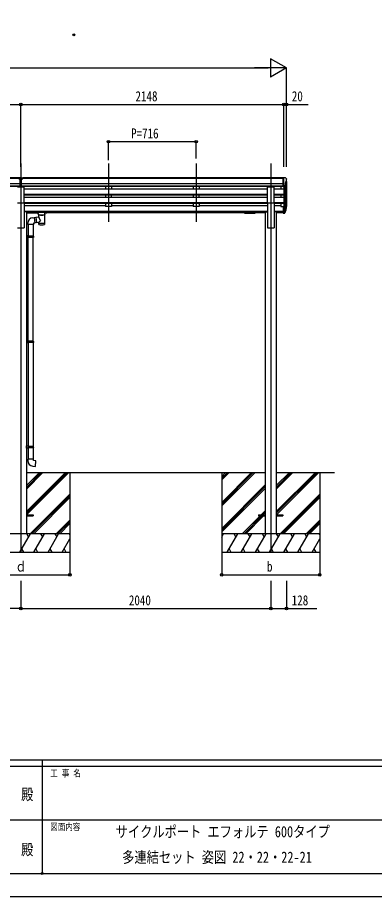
# Model space of a CAD drawing. Units: millimetres, scale not verified. Extents: x -10512 to 10512, y -7425 to 7425.
# Drawn here: x -213 to 2700, y -7425 to -244 of the extents above; entities that cross this region are included whole.
import ezdxf
from ezdxf.enums import TextEntityAlignment as Align

# ---------------------------------------------------------------- set-up
doc = ezdxf.new("R2010")
doc.units = ezdxf.units.MM
doc.header["$LTSCALE"] = 30
doc.header["$PDMODE"] = 32
doc.header["$PDSIZE"] = 15
for name, color, linetype in [('0-2_USER1', 3, 'Continuous'), ('0-3_YKK_12', 2, 'Continuous'), ('0-4_YKK_13', 4, 'Continuous'), ('0-5_YKK_A1', 4, 'Continuous'), ('0-6_YKK_D', 6, 'Continuous'), ('0-7_YKK_ZWAK', 7, 'Continuous')]:
    doc.layers.add(name, color=color, linetype=linetype)
doc.styles.add('ＭＳ ゴシック', font='')
doc.styles.get('ＭＳ ゴシック').set_extended_font_data('MS Gothic')

msp = doc.modelspace()

# ---------------------------------------------------------------- linework, layer by layer
at = {"layer": '0-3_YKK_12'}
for p, q in [((-186.45, -1436.55), (-186.45, -4610.96)), ((529.55, -1436.55), (529.55, -1914.07)), ((1245.55, -1436.55), (1245.55, -1914.07)), ((1853.55, -1436.55), (1853.55, -4610.96))]:
    msp.add_line(p, q, dxfattribs=at)
at = {"layer": '0-4_YKK_13'}
for p, q in [((-202.95, -1560.97), (-202.95, -1553.13)), ((-202.95, -1560.97), (-192.95, -1560.97)), ((-186.45, -1561.79), (-192.95, -1561.39)), ((-192.95, -1562.97), (-179.95, -1562.97)), ((-179.95, -1561.45), (-186.44, -1561.77)), ((-179.95, -1624.6), (-179.95, -1559.32)), ((1955.05, -1552.94), (1945.05, -1553.03)), ((1945.05, -1554.54), (1945.05, -1553.03)), ((1955.05, -1624.92), (1955.05, -1552.94)), ((1973.55, -1552.94), (1955.05, -1552.94)), ((1961.55, -1625.92), (1961.55, -1552.94)), ((1973.55, -1552.94), (1975.89, -1553.08)), ((1976.64, -1553.51), (1980.71, -1559.31)), ((1983.55, -1562.31), (1983.55, -1562.94)), ((-213.95, -1626.59), (-158.95, -1626.59)), ((-192.95, -1604.49), (-186.45, -1604.66)), ((-192.95, -1623.54), (-186.45, -1623.94)), ((-186.45, -1604.66), (-179.95, -1604.49)), ((-186.45, -1623.94), (-179.95, -1623.54)), ((-158.95, -1758.39), (-158.95, -1626.59)), ((1826.05, -1758.39), (1826.05, -1626.59)), ((1826.05, -1626.59), (1881.05, -1626.59)), ((1881.05, -1758.39), (1881.05, -1626.59)), ((1955.05, -1624.92), (1961.55, -1624.92)), ((1961.55, -1625.92), (1966.76, -1625.61)), ((1969.18, -1624.11), (1978.18, -1608.52)), ((1975.55, -1587.45), (1975.55, -1603.73)), ((1981.02, -1584.12), (1975.7, -1587.19)), ((-213.95, -1758.39), (-158.95, -1758.39)), ((1826.05, -1758.39), (1881.05, -1758.39)), ((1955.05, -1786.66), (1955.05, -1840.7)), ((1955.05, -1786.66), (1961.55, -1786.66)), ((1961.55, -1786.66), (1961.55, -1841.44)), ((-60.45, -1831.24), (-60.45, -1842)), ((24.55, -1830.58), (-58.45, -1830.58)), ((24.55, -1832.76), (-58.45, -1832.76)), ((-43.95, -1842.67), (-58.45, -1842.67)), ((-43.95, -1849.47), (-43.95, -1839.2)), ((-39.85, -1871.55), (-39.85, -1853.96)), ((5.95, -1853.98), (5.97, -1934.27)), ((10.05, -1849.47), (10.05, -1839.2)), ((24.55, -1842.67), (10.05, -1842.67)), ((26.55, -1831.24), (26.55, -1842)), ((26.55, -1831.43), (26.55, -1832.98)), ((1640.55, -1831.24), (1640.55, -1842)), ((1640.55, -1831.43), (1640.55, -1832.98)), ((1642.55, -1830.58), (1725.55, -1830.58)), ((1642.55, -1832.76), (1725.55, -1832.76)), ((1642.55, -1842.67), (1725.55, -1842.67)), ((1727.55, -1831.24), (1727.55, -1842)), ((1955.05, -1826.79), (1961.55, -1826.79)), ((1955.05, -1831.67), (1961.55, -1831.67)), ((1955.05, -1840.7), (1961.55, -1840.7)), ((1961.55, -1831.69), (1966.69, -1831.69)), ((1961.55, -1833.5), (1966.4, -1833.5)), ((1961.55, -1841.44), (1966.4, -1841.44)), ((1967.99, -1831.02), (1975.74, -1815.61)), ((1977.19, -1815.97), (1969, -1832.15)), ((1977.81, -1816.53), (1969, -1840.08)), ((1979.86, -1799.47), (1976.58, -1806.54)), ((1980.46, -1800.85), (1976.58, -1808.8)), ((1978.15, -1812.13), (1977.81, -1816.53)), ((-129.21, -1934.87), (-129.21, -1923.95)), ((-83.21, -1934.87), (-129.21, -1934.87)), ((-127.25, -1934.87), (-127.25, -2026.33)), ((-89.81, -1878.86), (-77.29, -1877.3)), ((-85.25, -1934.87), (-85.25, -2028.88)), ((-64.78, -1877.33), (-77.12, -1879.25)), ((-58.34, -1918.84), (-73.45, -1921.18)), ((-65.07, -1875.46), (-39.85, -1871.54)), ((-65.07, -1875.46), (-58.05, -1920.71)), ((-39.85, -1917.89), (-58.05, -1920.71)), ((-39.86, -1934.27), (-39.85, -1917.64)), ((-125.25, -2026.38), (-141.25, -2025.91)), ((-141.25, -2025.91), (-141.25, -2043.86)), ((-125.25, -2043.38), (-141.25, -2043.86)), ((-125.25, -2028.38), (-127.25, -2028.38)), ((-84.25, -2028.88), (-127.25, -2028.88)), ((-83.25, -2030.88), (-127.25, -2030.88)), ((-83.25, -2038.88), (-127.25, -2038.88)), ((-84.25, -2040.88), (-127.25, -2040.88)), ((-127.25, -2885.58), (-127.25, -2043.44)), ((-125.25, -2028.38), (-125.25, -2026.38)), ((-125.25, -2043.38), (-125.25, -2041.38)), ((-122.77, -2030.88), (-122.34, -2028.88)), ((-85.25, -2888.14), (-85.25, -2040.88)), ((-83.25, -2030.88), (-84.25, -2028.88)), ((-83.25, -2038.88), (-84.25, -2040.88)), ((-83.25, -2030.88), (-83.25, -2038.88)), ((-125.25, -2885.64), (-141.25, -2885.17)), ((-141.25, -2885.17), (-141.25, -2903.11)), ((-125.25, -2902.64), (-141.25, -2903.11)), ((-125.25, -2887.64), (-127.25, -2887.64)), ((-84.25, -2888.14), (-127.25, -2888.14)), ((-83.25, -2890.14), (-127.25, -2890.14)), ((-83.25, -2898.14), (-127.25, -2898.14)), ((-84.25, -2900.14), (-127.25, -2900.14)), ((-127.25, -2902.7), (-127.25, -3744.83)), ((-125.25, -2887.64), (-125.25, -2885.64)), ((-125.25, -2902.64), (-125.25, -2900.64)), ((-122.77, -2890.14), (-122.34, -2888.14)), ((-85.25, -2900.14), (-85.25, -3747.39)), ((-83.25, -2890.14), (-84.25, -2888.14)), ((-83.25, -2898.14), (-84.25, -2900.14)), ((-83.25, -2890.14), (-83.25, -2898.14)), ((-125.25, -3744.89), (-141.25, -3744.42)), ((-141.25, -3762.36), (-141.25, -3744.42)), ((-125.25, -3761.89), (-141.25, -3762.36)), ((-84.25, -3747.39), (-127.25, -3747.39)), ((-83.25, -3749.39), (-127.25, -3749.39)), ((-83.25, -3757.39), (-127.25, -3757.39)), ((-84.25, -3759.39), (-127.25, -3759.39)), ((-125.25, -3759.89), (-127.25, -3759.89)), ((-127.25, -3761.95), (-127.25, -3853.39)), ((-125.25, -3744.89), (-125.25, -3746.89)), ((-125.25, -3759.89), (-125.25, -3761.89)), ((-122.77, -3757.39), (-122.34, -3759.39)), ((-85.25, -3759.39), (-85.25, -3853.39)), ((-83.25, -3749.39), (-84.25, -3747.39)), ((-83.25, -3757.39), (-84.25, -3759.39)), ((-83.25, -3757.39), (-83.25, -3749.39)), ((-83.25, -3853.39), (-129.25, -3853.39)), ((-129.25, -3853.39), (-129.25, -3864.31)), ((-83.25, -3863.39), (-83.25, -3853.39)), ((-141.25, -4306.46), (-86.45, -4306.46)), ((-86.45, -4306.46), (-86.45, -4315.46)), ((1753.55, -4306.46), (1753.55, -4315.46)), ((1753.55, -4306.46), (1808.35, -4306.46)), ((1898.75, -4306.46), (1953.55, -4306.46)), ((1953.55, -4306.46), (1953.55, -4315.46)), ((-141.25, -4315.46), (-86.45, -4315.46)), ((1753.55, -4315.46), (1808.35, -4315.46)), ((1898.75, -4315.46), (1953.55, -4315.46))]:
    msp.add_line(p, q, dxfattribs=at)
for points in [[(-202.95, -1553.13), (-184.95, -1552.97), (-169.95, -1553.1)], [(-179.95, -1624.6), (-186.45, -1625), (-192.95, -1624.6), (-192.95, -1559.26)], [(-179.95, -1560.93), (-169.95, -1560.84), (-169.95, -1553.1)], [(-179.95, -1605.6), (-183.2, -1605.68), (-186.45, -1605.76), (-189.69, -1605.68), (-192.95, -1605.6)], [(-58.45, -1830.58), (-58.8, -1830.58), (-59.33, -1830.61), (-59.78, -1830.66), (-60.08, -1830.74), (-60.25, -1830.84), (-60.37, -1830.97), (-60.44, -1831.15), (-60.45, -1831.24)], [(-58.45, -1842.67), (-58.8, -1842.66), (-59.33, -1842.64), (-59.78, -1842.59), (-60.08, -1842.51), (-60.25, -1842.41), (-60.37, -1842.27), (-60.44, -1842.09), (-60.45, -1842)], [(-39.85, -1853.96), (-40.08, -1853.87), (-41.44, -1853.13), (-42.55, -1852.29), (-43.31, -1851.42), (-43.77, -1850.52), (-43.94, -1849.64)], [(10.01, -1849.42), (10.04, -1849.77), (9.79, -1850.73), (9.27, -1851.61), (8.47, -1852.45), (7.35, -1853.25), (5.95, -1853.98)], [(26.55, -1831.24), (26.51, -1831.05), (26.43, -1830.91), (26.33, -1830.82), (26.23, -1830.76), (26.11, -1830.71), (25.82, -1830.65), (25.33, -1830.6), (24.79, -1830.58), (24.55, -1830.58)], [(26.55, -1842), (26.51, -1842.2), (26.43, -1842.34), (26.33, -1842.43), (26.23, -1842.49), (26.11, -1842.54), (25.82, -1842.6), (25.33, -1842.64), (24.79, -1842.66), (24.55, -1842.67)], [(1640.55, -1831.24), (1640.59, -1831.05), (1640.68, -1830.91), (1640.77, -1830.82), (1640.87, -1830.76), (1641, -1830.71), (1641.29, -1830.65), (1641.78, -1830.6), (1642.32, -1830.58), (1642.55, -1830.58)], [(1640.55, -1842), (1640.59, -1842.2), (1640.68, -1842.34), (1640.77, -1842.43), (1640.87, -1842.49), (1641, -1842.54), (1641.29, -1842.6), (1641.78, -1842.64), (1642.32, -1842.66), (1642.55, -1842.67)], [(1725.55, -1830.58), (1725.91, -1830.58), (1726.44, -1830.61), (1726.89, -1830.66), (1727.19, -1830.74), (1727.36, -1830.84), (1727.48, -1830.97), (1727.55, -1831.15), (1727.55, -1831.24)], [(1725.55, -1842.67), (1725.91, -1842.66), (1726.44, -1842.64), (1726.89, -1842.59), (1727.19, -1842.51), (1727.36, -1842.41), (1727.48, -1842.27), (1727.55, -1842.09), (1727.55, -1842)], [(-77.29, -1877.3), (-73.28, -1923.13), (-83.21, -1924.87), (-83.21, -1934.87)], [(-125.25, -2041.38), (-127.25, -2041.38), (-127.25, -2028.38)], [(-122.77, -2030.88), (-122.77, -2038.88), (-122.34, -2040.88)], [(-125.25, -2900.64), (-127.25, -2900.64), (-127.25, -2887.64)], [(-122.77, -2890.14), (-122.77, -2898.14), (-122.34, -2900.14)], [(-125.25, -3746.89), (-127.25, -3746.89), (-127.25, -3759.89)], [(-122.77, -3757.39), (-122.77, -3749.39), (-122.34, -3747.39)], [(-88.17, -3909.13), (-67.33, -3910.96), (-63.32, -3865.13), (-83.25, -3863.39)]]:
    msp.add_lwpolyline(points, dxfattribs=at)
for centre, radius, start, end in [((1975.83, -1554.08), 1, 35, 86.5), ((1980.55, -1562.31), 3, 0, 87), ((1781.55, -1562.94), 202, 355.05096, 0), ((1966.58, -1622.61), 3, 273.5, 330), ((1975.85, -1587.45), 0.3, 120, 180), ((1975.85, -1603.73), 0.3, 180, 265.2833), ((1975.58, -1607.02), 3, 330, 85.2833), ((1976.65, -1579.75), 6.18, 315.00103, 354.2965), ((1950.97, -1789.98), 30.41, 341.80266, 352.8448), ((1952.37, -1791.74), 29.53, 342.01856, 353.49194), ((-83.3, -1924.31), 45.91, 98.14944, 179.55845), ((-84.25, -3864.31), 45, 180, 265)]:
    msp.add_arc(centre, radius, start, end, dxfattribs=at)
for centre, major_axis, ratio, start_param, end_param in [((-161.87, -1563.28), (24.57, -1.51), 0.121868, 3.1422238, 3.1491027), ((1893.69, -1785.49), (-87.93, 4.42), 0.541684, 3.060334, 3.2172517), ((1892.9, -1792.17), (89.06, 1.43), 0.57596, 6.1985533, 6.3701348), ((-58.45, -1832.98), (-2, 0), 0.109601, 4.712389, 6.2831853), ((-16.95, -1839.2), (-27, 0), 0.122176, 3.1415927, 6.2831853), ((-27.95, -1849.47), (-16, 0), 0.361356, 0, 0.0194874), ((-16.93, -1854.43), (-22.92, 0.42), 0.07247, 0.0008089, 1.5716053), ((-16.93, -1856.05), (-22.92, 0.42), 0.07247, 0.0008089, 1.5716053), ((-16.96, -1854.43), (22.91, 0.42), 0.072511, 4.711586, 6.2823824), ((-16.96, -1856.05), (22.91, 0.42), 0.072511, 4.711586, 6.2823824), ((24.55, -1832.98), (-2, 0), 0.109601, 3.1415927, 4.712389), ((1642.55, -1832.98), (2, 0), 0.109601, 1.5707963, 3.1415927), ((1725.55, -1832.98), (2, 0), 0.109601, 0, 1.5707963), ((1966.4, -1830.79), (3, 0), 0.90356, 4.712389, 5.7595865), ((1966.4, -1838.73), (-3, 0), 0.90356, 1.5707963, 2.6179939), ((1966.69, -1830.34), (1.5, 0), 0.90356, 4.712389, 5.7595865), ((1891.64, -1792.07), (88.05, 0), 0.90356, 5.9828017, 6.0168888), ((1976.84, -1812.13), (-1.3, 0), 0.90356, 2.9359903, 4.9130961), ((1890.92, -1795.94), (89.07, 0), 0.90356, 6.0316505, 6.077583), ((-16.95, -1898.09), (22.81, -26.62), 0.234429, 3.1563334, 4.5976381), ((-19.5, -1895.44), (-20.32, -22.25), 0.045535, 4.9756507, 6.2441899), ((-16.95, -1934.27), (-22.92, 0), 0.101955, 6.2829723, 9.4248207), ((-16.95, -1921.83), (-22.91, 0), 0.122865, 6.2831853, 9.424778)]:
    msp.add_ellipse(centre, major_axis=major_axis, ratio=ratio, start_param=start_param, end_param=end_param, dxfattribs=at)
at = {"layer": '0-5_YKK_A1'}
for p, q in [((-192.95, -1554.54), (-2317.95, -1554.54)), ((-192.95, -1559.76), (-2317.95, -1559.76)), ((1955.05, -1554.54), (-169.95, -1554.54)), ((1955.05, -1559.76), (-169.95, -1559.76)), ((-192.95, -1603.29), (-2327.95, -1603.29)), ((-192.95, -1621.14), (-2327.95, -1621.14)), ((-192.95, -1624.39), (-2327.95, -1624.39)), ((1955.05, -1603.29), (-179.95, -1603.29)), ((1955.05, -1621.14), (-179.95, -1621.14)), ((1955.05, -1624.39), (-179.95, -1624.39)), ((1826.05, -1644.97), (-158.95, -1644.97)), ((504.55, -1624.49), (504.55, -1644.87)), ((554.55, -1644.87), (504.55, -1644.87)), ((554.55, -1624.49), (554.55, -1644.87)), ((1220.55, -1624.49), (1220.55, -1644.87)), ((1270.55, -1644.87), (1220.55, -1644.87)), ((1270.55, -1624.49), (1270.55, -1644.87)), ((1961.55, -1644.97), (1881.05, -1644.97)), ((1936.55, -1624.39), (1936.55, -1644.97)), ((1961.55, -1594.04), (1961.55, -1786.66)), ((1967.56, -1625.45), (1967.56, -1831.44)), ((1976.58, -1611.29), (1976.58, -1813.01)), ((1981.55, -1583.52), (1981.55, -1786.3)), ((1826.05, -1688.33), (-158.95, -1688.33)), ((1826.05, -1689.83), (-158.95, -1689.83)), ((1826.05, -1694.15), (-158.95, -1694.15)), ((1826.05, -1714.98), (-158.95, -1714.98)), ((504.55, -1694.15), (504.55, -1714.98)), ((554.55, -1714.98), (504.55, -1714.98)), ((554.55, -1714.98), (554.55, -1694.15)), ((1220.55, -1694.15), (1220.55, -1714.98)), ((1270.55, -1714.98), (1220.55, -1714.98)), ((1270.55, -1714.98), (1270.55, -1694.15)), ((1961.55, -1688.33), (1881.05, -1688.33)), ((1961.55, -1689.83), (1881.05, -1689.83)), ((1961.55, -1694.15), (1881.05, -1694.15)), ((1961.55, -1715.07), (1881.05, -1715.07)), ((1936.55, -1694.15), (1936.55, -1715.07)), ((1826.05, -1758.39), (-158.95, -1758.44)), ((-158.95, -1758.39), (-158.95, -1960.96)), ((1826.05, -1759.93), (-158.95, -1759.93)), ((1826.05, -1764.25), (-158.95, -1764.25)), ((504.55, -1782.35), (-158.95, -1782.35)), ((504.55, -1764.25), (504.55, -1787.3)), ((554.55, -1787.3), (504.55, -1787.3)), ((554.55, -1764.25), (554.55, -1787.3)), ((1220.55, -1782.35), (554.55, -1782.35)), ((1220.55, -1764.25), (1220.55, -1787.3)), ((1270.55, -1787.3), (1220.55, -1787.3)), ((1270.55, -1764.25), (1270.55, -1787.3)), ((1826.05, -1782.35), (1270.55, -1782.35)), ((1826.05, -1758.39), (1826.05, -1960.96)), ((1961.55, -1758.44), (1881.05, -1758.38)), ((1881.05, -1758.39), (1881.05, -1960.96)), ((1961.55, -1759.93), (1881.05, -1759.93)), ((1961.55, -1764.25), (1881.05, -1764.25)), ((1936.55, -1782.35), (1881.05, -1782.35)), ((1936.55, -1764.25), (1936.55, -1787.3)), ((1936.55, -1787.3), (1955.05, -1787.3)), ((1826.05, -1829.37), (-158.95, -1829.37)), ((1826.05, -1830.76), (-158.95, -1830.76)), ((-141.25, -1831.96), (-158.95, -1831.96)), ((-141.25, -1831.96), (-141.25, -4460.96)), ((-141.25, -1838.45), (-60.45, -1838.45)), ((1640.55, -1838.45), (26.55, -1838.45)), ((1808.35, -1838.45), (1727.55, -1838.45)), ((1808.35, -1831.96), (1808.35, -4460.96)), ((1808.35, -1831.96), (1826.05, -1831.96)), ((1955.05, -1829.37), (1881.05, -1829.37)), ((1955.05, -1830.76), (1881.05, -1830.76)), ((1898.75, -1831.96), (1881.05, -1831.96)), ((1898.75, -1831.96), (1898.75, -4460.96)), ((1955.05, -1838.45), (1898.75, -1838.45)), ((-213.95, -1960.96), (-158.95, -1960.96)), ((1826.05, -1960.96), (1881.05, -1960.96)), ((-141.45, -4280.43), (178.03, -3960.96)), ((-141.45, -4294.58), (192.18, -3960.96)), ((-141.45, -4096.59), (-5.82, -3960.96)), ((-141.45, -4082.45), (-19.96, -3960.96)), ((-141.45, -4068.3), (-34.1, -3960.96)), ((-141.25, -3960.96), (1808.35, -3960.96)), ((-139.19, -4306.46), (206.32, -3960.96)), ((213.35, -3960.96), (213.35, -4610.96)), ((1453.35, -3960.96), (1453.35, -4610.96)), ((1453.35, -4205.13), (1697.53, -3960.96)), ((1453.35, -4219.28), (1711.68, -3960.96)), ((1453.35, -4233.42), (1725.82, -3960.96)), ((1453.35, -4021.29), (1513.69, -3960.96)), ((1453.35, -4007.15), (1499.54, -3960.96)), ((1453.35, -3993), (1485.4, -3960.96)), ((1898.55, -4280.43), (2218.03, -3960.96)), ((1898.55, -4294.58), (2232.18, -3960.96)), ((1898.55, -4096.59), (2034.19, -3960.96)), ((1898.55, -4082.45), (2020.04, -3960.96)), ((1898.55, -4068.3), (2005.9, -3960.96)), ((1898.75, -3960.96), (2375.59, -3960.96)), ((1900.81, -4306.46), (2246.32, -3960.96)), ((2253.35, -3960.96), (2253.35, -4610.96)), ((1453.35, -4417.27), (1808.15, -4062.47)), ((1453.35, -4431.41), (1808.15, -4076.61)), ((1453.35, -4445.55), (1808.15, -4090.75)), ((-109.84, -4460.96), (213.35, -4137.77)), ((-95.7, -4460.96), (213.35, -4151.91)), ((1930.16, -4460.96), (2253.35, -4137.77)), ((1944.3, -4460.96), (2253.35, -4151.91)), ((-81.55, -4460.96), (213.35, -4166.05)), ((1958.45, -4460.96), (2253.35, -4166.05)), ((1776.3, -4306.46), (1808.15, -4274.6)), ((1790.44, -4306.46), (1808.15, -4288.74)), ((1804.58, -4306.46), (1808.15, -4302.88)), ((102.3, -4460.96), (213.35, -4349.9)), ((116.44, -4460.96), (213.35, -4364.04)), ((130.58, -4460.96), (213.35, -4378.18)), ((1621.8, -4460.96), (1767.3, -4315.46)), ((1635.94, -4460.96), (1781.44, -4315.46)), ((1650.08, -4460.96), (1795.58, -4315.46)), ((2142.3, -4460.96), (2253.35, -4349.9)), ((2156.44, -4460.96), (2253.35, -4364.04)), ((2170.58, -4460.96), (2253.35, -4378.18)), ((213.35, -4460.96), (-586.65, -4460.96)), ((-195.49, -4610.96), (-108.89, -4460.96)), ((-123.89, -4486.94), (-138.89, -4460.96)), ((-80.02, -4610.96), (6.58, -4460.96)), ((-8.42, -4486.94), (-23.42, -4460.96)), ((35.45, -4610.96), (122.05, -4460.96)), ((92.05, -4460.96), (107.05, -4486.94)), ((150.92, -4610.96), (213.35, -4502.82)), ((207.52, -4460.96), (213.35, -4471.06)), ((2253.35, -4460.96), (1453.35, -4460.96)), ((1453.35, -4488.46), (1469.23, -4460.96)), ((1498.1, -4610.96), (1584.7, -4460.96)), ((1569.7, -4486.94), (1554.7, -4460.96)), ((1613.57, -4610.96), (1700.17, -4460.96)), ((1685.17, -4486.94), (1670.17, -4460.96)), ((1729.04, -4610.96), (1815.64, -4460.96)), ((1800.64, -4486.94), (1785.64, -4460.96)), ((1844.51, -4610.96), (1931.11, -4460.96)), ((1916.11, -4486.94), (1901.11, -4460.96)), ((1959.98, -4610.96), (2046.58, -4460.96)), ((2031.58, -4486.94), (2016.58, -4460.96)), ((2075.45, -4610.96), (2162.05, -4460.96)), ((2132.05, -4460.96), (2147.05, -4486.94)), ((2190.92, -4610.96), (2253.35, -4502.82)), ((2247.52, -4460.96), (2253.35, -4471.06)), ((-180.49, -4584.98), (-165.49, -4610.96)), ((-65.02, -4584.98), (-50.02, -4610.96)), ((50.45, -4584.98), (65.45, -4610.96)), ((165.92, -4584.98), (180.92, -4610.96)), ((1513.1, -4584.98), (1528.1, -4610.96)), ((1628.57, -4584.98), (1643.57, -4610.96)), ((1744.04, -4584.98), (1759.04, -4610.96)), ((1859.51, -4584.98), (1874.51, -4610.96)), ((1974.98, -4584.98), (1989.98, -4610.96)), ((2090.45, -4584.98), (2105.45, -4610.96)), ((2205.92, -4584.98), (2220.92, -4610.96)), ((-586.65, -4610.96), (213.35, -4610.96)), ((1453.35, -4610.96), (2253.35, -4610.96))]:
    msp.add_line(p, q, dxfattribs=at)
msp.add_point((245.97, -384.99), dxfattribs=at)
at = {"layer": '0-6_YKK_D'}
for p, q in [((1981.55, -654.54), (1851.65, -579.54)), ((1851.65, -579.54), (1851.65, -729.54)), ((-4352.45, -654.54), (1831.55, -654.54)), ((1981.55, -654.54), (1721.75, -654.54)), ((1981.55, -654.54), (1851.65, -729.54)), ((1981.55, -1463.12), (1981.55, -653.54)), ((-2334.45, -954.54), (-186.45, -954.54)), ((-186.45, -1464.12), (-186.45, -953.54)), ((-186.45, -1464.12), (-186.45, -953.54)), ((-186.45, -954.54), (1961.55, -954.54)), ((1961.55, -1464.12), (1961.55, -953.54)), ((1961.55, -1464.12), (1961.55, -953.54)), ((1981.55, -1462.12), (1981.55, -953.54)), ((529.55, -1407.67), (529.55, -1256.56)), ((529.55, -1257.56), (1245.55, -1257.56)), ((1245.55, -1396.53), (1245.55, -1256.56)), ((213.35, -4611.96), (213.35, -4797.67)), ((1453.35, -4610.96), (1453.35, -4797.67)), ((2253.35, -4611.96), (2253.35, -4797.67)), ((-586.65, -4796.67), (213.35, -4796.67)), ((1453.35, -4796.67), (2253.35, -4796.67)), ((-186.45, -4847.24), (-186.45, -5073.54)), ((-186.45, -4847.24), (-186.45, -5073.54)), ((1853.55, -4847.24), (1853.55, -5073.54)), ((1853.55, -4847.24), (1853.55, -5073.54)), ((1981.55, -4847.24), (1981.55, -5073.54)), ((-186.45, -5072.54), (-2334.45, -5072.54)), ((-186.45, -5072.54), (1853.55, -5072.54))]:
    msp.add_line(p, q, dxfattribs=at)
for points in [[(1961.55, -954.54), (1981.55, -954.54), (2160.05, -954.54)], [(1853.55, -5072.54), (1981.55, -5072.54), (2230.65, -5072.54)]]:
    msp.add_lwpolyline(points, dxfattribs=at)
for centre in [(-186.45, -954.54), (-186.45, -954.54), (1961.55, -954.54), (1961.55, -954.54), (1981.55, -954.54), (529.55, -1257.56), (1245.55, -1257.56), (213.35, -4796.67), (1453.35, -4796.67), (2253.35, -4796.67), (-186.45, -5072.54), (-186.45, -5072.54), (1853.55, -5072.54), (1853.55, -5072.54), (1981.55, -5072.54)]:
    msp.add_circle(centre, 10.62, dxfattribs=at)
at = {"layer": '0-7_YKK_ZWAK'}
for p, q in [((9737.55, -6312.5), (-9762.45, -6312.5)), ((-12.45, -6312.5), (-12.45, -7237.5)), ((-12.45, -6362.5), (-3262.45, -6362.5)), ((3237.55, -6362.5), (-12.45, -6362.5)), ((-3243.7, -6800), (-12.45, -6800)), ((-12.45, -6800), (3237.55, -6800)), ((-3262.45, -7237.5), (-12.45, -7237.5)), ((-12.45, -7237.5), (3237.55, -7237.5))]:
    msp.add_line(p, q, dxfattribs=at)
msp.add_lwpolyline([(-10512.5, -7425), (10512.5, -7425), (10512.5, 7425), (-10512.5, 7425)], close=True, dxfattribs=at)
msp.add_point((-12.45, -7237.5), dxfattribs=at)

# ---------------------------------------------------------------- texts
at = {"layer": '0-2_USER1', "style": 'ＭＳ ゴシック', "width": 0.8}
for s, p in [('サイクルポート エフォルテ 600タイプ', (587.3, -6969.36)), ('多連結セット 姿図 22・22・22-21', (640.63, -7177.69))]:
    msp.add_text(s, height=91.64, dxfattribs=at).set_placement(p, align=Align.BOTTOM_LEFT)
at = {"layer": '0-6_YKK_D', "style": 'ＭＳ ゴシック', "width": 0.8}
for s, p in [('2148', (749.55, -952.54)), ('20', (2026.05, -952.54)), ('P=716', (713.55, -1256.26)), ('ｄ', (-231.65, -4795.34)), ('b', (1823.35, -4795.37)), ('2040', (695.55, -5071.21)), ('128', (2025.35, -5071.24))]:
    msp.add_text(s, height=82.48, dxfattribs=at).set_placement(p, align=Align.BOTTOM_LEFT)
at = {"layer": '0-7_YKK_ZWAK', "style": 'ＭＳ ゴシック', "width": 0.8}
for s, height, p in [('工 事 名', 54.99, (53.17, -6462.5)), ('殿', 91.64, (-184.17, -6664.58)), ('図面内容', 54.99, (53.17, -6900)), ('殿', 91.64, (-184.17, -7114.58))]:
    msp.add_text(s, height=height, dxfattribs=at).set_placement(p, align=Align.BOTTOM_LEFT)

doc.saveas('drawing.dxf')
